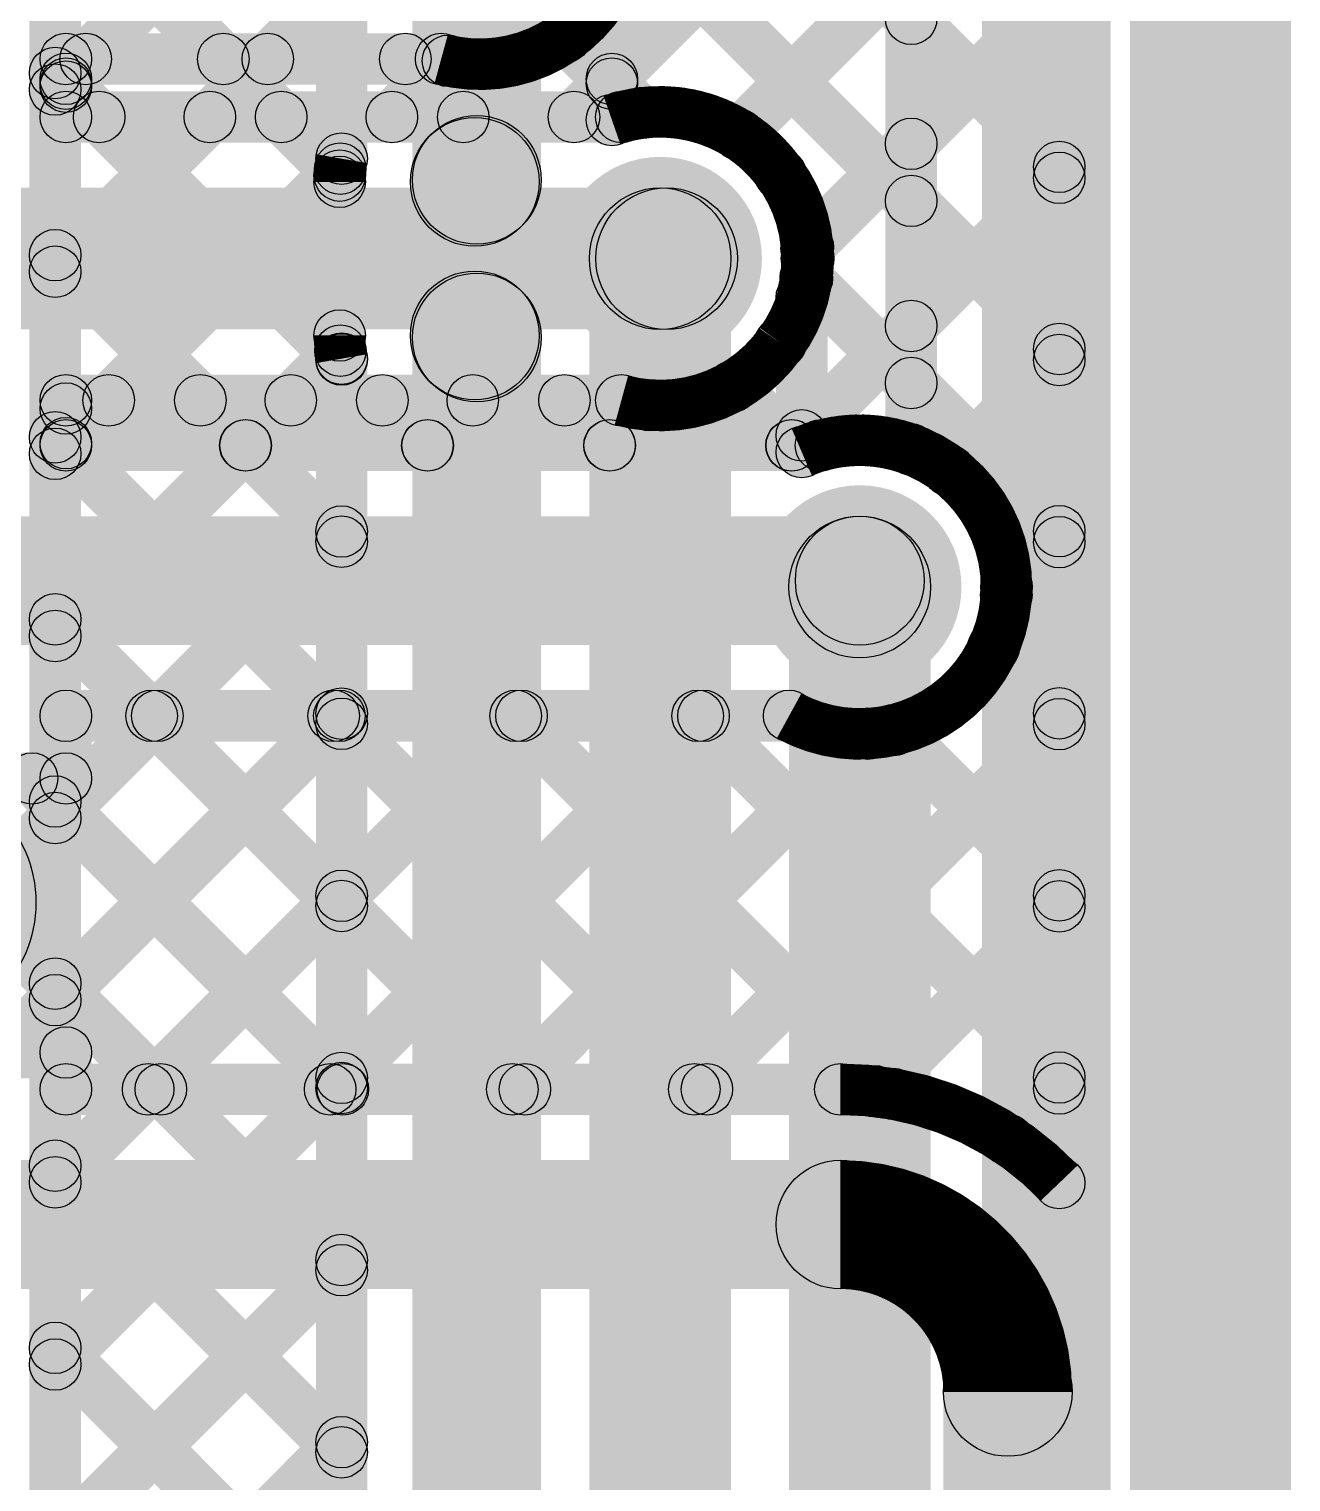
# Model space of a CAD drawing. Header units: millimetres. Extents: x -0.24 to 2.5, y 0 to 2.55.
# Drawn here: x 2.2919 to 2.488, y 1.828 to 2.0537 of the extents above; entities that cross this region are included whole.
import ezdxf

# ---------------------------------------------------------------- set-up
doc = ezdxf.new("R2010")
doc.units = ezdxf.units.MM
doc.header["$MEASUREMENT"] = 0
for name, color, linetype in [('BottomLayer', 5, 'Continuous'), ('BottomSolder', 6, 'Continuous'), ('TopLayer', 1, 'Continuous'), ('TopSolder', 216, 'Continuous'), ('ViaHoleLayer', 16, 'Continuous')]:
    doc.layers.add(name, color=color, linetype=linetype)

msp = doc.modelspace()

# ---------------------------------------------------------------- hatches: boundary and pattern name
at = {"layer": 'BottomLayer'}
for points in [[(2.22429, 2.14117), (2.22994, 2.14683), (2.34304, 2.03373), (2.33738, 2.02808)], [(2.488, 0.483), (2.468, 0.483), (2.468, 2.146), (2.488, 2.146)], [(2.29883, 2.04143), (2.29317, 2.04709), (2.34491, 2.09883), (2.35057, 2.09317)], [(2.38542, 2.09317), (2.39108, 2.09883), (2.43183, 2.05808), (2.42617, 2.05242)], [(2.38533, 2.04308), (2.37967, 2.04873), (2.424, 2.09306), (2.42965, 2.0874)], [(2.433, 1.98836), (2.425, 1.98836), (2.425, 2.08305), (2.433, 2.08305)], [(2.46, 0.572), (2.44, 0.572), (2.44, 2.08305), (2.46, 2.08305)], [(2.3, 1.7625), (2.292, 1.7625), (2.292, 2.074), (2.3, 2.074)], [(2.38198, 2.06833), (2.38764, 2.07399), (2.43183, 2.0298), (2.42617, 2.02414)], [(2.3715, 2.03024), (2.3515, 2.03024), (2.3515, 2.0705), (2.3715, 2.0705)], [(2.405, 2.03446), (2.39934, 2.04012), (2.42617, 2.06695), (2.43183, 2.06129)], [(2.29883, 2.01315), (2.29317, 2.0188), (2.33767, 2.0633), (2.34333, 2.05765)], [(2.3445, 2.03353), (2.3365, 2.03353), (2.3365, 2.06338), (2.3445, 2.06338)], [(2.3865, 2.03954), (2.3785, 2.03954), (2.3785, 2.061), (2.3865, 2.061)], [(2.29317, 2.044), (2.29883, 2.04966), (2.34333, 2.00516), (2.33767, 1.9995)], [(2.37967, 2.04236), (2.38533, 2.04801), (2.38989, 2.04345), (2.38423, 2.03779)], [(2.41558, 2.01676), (2.40993, 2.02242), (2.42617, 2.03866), (2.43183, 2.03301)], [(2.36826, 2.02286), (2.35412, 2.037), (2.35443, 2.03732), (2.36857, 2.02317)], [(2.29883, 1.98486), (2.29317, 1.99052), (2.33746, 2.03481), (2.34312, 2.02915)], [(2.34419, 2.00607), (2.33619, 2.00607), (2.33619, 2.02993), (2.34419, 2.02993)], [(2.37119, 2.00607), (2.35119, 2.00607), (2.35119, 2.02993), (2.37119, 2.02993)], [(2.29317, 2.01572), (2.29883, 2.02138), (2.34333, 1.97688), (2.33767, 1.97122)], [(2.401, 1.20542), (2.379, 1.20542), (2.379, 2.018), (2.401, 2.018)], [(2.40979, 2.01223), (2.41545, 2.01789), (2.43183, 2.00151), (2.42617, 1.99586)], [(2.35412, 1.999), (2.36826, 2.01314), (2.36857, 2.01283), (2.35443, 1.99868)], [(2.416, 1.98796), (2.408, 1.98796), (2.408, 2.01197), (2.416, 2.01197)], [(2.41483, 1.98772), (2.40917, 1.99338), (2.42617, 2.01038), (2.43183, 2.00472)], [(2.29883, 1.95658), (2.29317, 1.96223), (2.33749, 2.00655), (2.34315, 2.0009)], [(2.3715, 1.23222), (2.3515, 1.23222), (2.3515, 2.00576), (2.3715, 2.00576)], [(2.3445, 1.7504), (2.3365, 1.7504), (2.3365, 2.00247), (2.3445, 2.00247)], [(2.29317, 1.98743), (2.29883, 1.99309), (2.34333, 1.94859), (2.33767, 1.94293)], [(2.29883, 1.92829), (2.29317, 1.93395), (2.33767, 1.97845), (2.34333, 1.97279)], [(2.432, 0.5826), (2.41, 0.5826), (2.41, 1.967), (2.432, 1.967)], [(2.29317, 1.95915), (2.29883, 1.96481), (2.34333, 1.92031), (2.33767, 1.91465)], [(2.29883, 1.90001), (2.29317, 1.90566), (2.33767, 1.95016), (2.34333, 1.94451)], [(2.29317, 1.93087), (2.29883, 1.93652), (2.34333, 1.89202), (2.33767, 1.88637)], [(2.29883, 1.87172), (2.29317, 1.87738), (2.33767, 1.92188), (2.34333, 1.91622)], [(2.29317, 1.90258), (2.29883, 1.90824), (2.34333, 1.86374), (2.33767, 1.85808)], [(2.29883, 1.84344), (2.29317, 1.8491), (2.33767, 1.8936), (2.34333, 1.88794)], [(2.29317, 1.8743), (2.29883, 1.87995), (2.34333, 1.83545), (2.33767, 1.8298)], [(2.29883, 1.81515), (2.29317, 1.82081), (2.33767, 1.86531), (2.34333, 1.85965)], [(2.29317, 1.84601), (2.29883, 1.85167), (2.34333, 1.80717), (2.33767, 1.80151)], [(2.29883, 1.78687), (2.29317, 1.79253), (2.33767, 1.83703), (2.34333, 1.83137)]]:
    msp.add_hatch(color=5, dxfattribs=at).paths.add_polyline_path(points)
h = msp.add_hatch(color=5, dxfattribs=at)
edge = h.paths.add_edge_path()
edge.add_arc((2.429, 2.05525), 0.004, 0, 360)
h = msp.add_hatch(color=5, dxfattribs=at)
edge = h.paths.add_edge_path()
edge.add_arc((2.296, 2.04683), 0.004, 0, 360)
h = msp.add_hatch(color=5, dxfattribs=at)
edge = h.paths.add_edge_path()
edge.add_arc((2.3825, 2.0459), 0.004, 0, 360)
h = msp.add_hatch(color=5, dxfattribs=at)
edge = h.paths.add_edge_path()
edge.add_arc((2.3825, 2.04518), 0.004, 0, 360)
h = msp.add_hatch(color=5, dxfattribs=at)
edge = h.paths.add_edge_path()
edge.add_arc((2.296, 2.04426), 0.004, 0, 360)
h = msp.add_hatch(color=5, dxfattribs=at)
edge = h.paths.add_edge_path()
edge.add_arc((2.38706, 2.04062), 0.004, 0, 360)
h = msp.add_hatch(color=5, dxfattribs=at)
edge = h.paths.add_edge_path()
edge.add_arc((2.3825, 2.03954), 0.004, 0, 360)
h = msp.add_hatch(color=5, dxfattribs=at)
edge = h.paths.add_edge_path()
edge.add_arc((2.3825, 2.03954), 0.004, 0, 360)
h = msp.add_hatch(color=5, dxfattribs=at)
edge = h.paths.add_edge_path()
edge.add_arc((2.36119, 2.02993), 0.01, 0, 360)
h = msp.add_hatch(color=5, dxfattribs=at)
edge = h.paths.add_edge_path()
edge.add_arc((2.36119, 2.02993), 0.01, 0, 360)
h = msp.add_hatch(color=5, dxfattribs=at)
edge = h.paths.add_edge_path()
edge.add_arc((2.3615, 2.03024), 0.01, 0, 360)
h = msp.add_hatch(color=5, dxfattribs=at)
edge = h.paths.add_edge_path()
edge.add_arc((2.3615, 2.03024), 0.01, 0, 360)
h = msp.add_hatch(color=5, dxfattribs=at)
edge = h.paths.add_edge_path()
edge.add_arc((2.40217, 2.03729), 0.004, 0, 360)
h = msp.add_hatch(color=5, dxfattribs=at)
edge = h.paths.add_edge_path()
edge.add_arc((2.429, 2.03584), 0.004, 0, 360)
h = msp.add_hatch(color=5, dxfattribs=at)
edge = h.paths.add_edge_path()
edge.add_arc((2.3405, 2.03353), 0.004, 0, 360)
h = msp.add_hatch(color=5, dxfattribs=at)
edge = h.paths.add_edge_path()
edge.add_arc((2.3405, 2.03353), 0.004, 0, 360)
h = msp.add_hatch(color=5, dxfattribs=at)
edge = h.paths.add_edge_path()
edge.add_arc((2.3405, 2.03353), 0.004, 0, 360)
h = msp.add_hatch(color=5, dxfattribs=at)
edge = h.paths.add_edge_path()
edge.add_arc((2.34029, 2.03198), 0.004, 0, 360)
h = msp.add_hatch(color=5, dxfattribs=at)
edge = h.paths.add_edge_path()
edge.add_arc((2.34019, 2.02993), 0.004, 0, 360)
h = msp.add_hatch(color=5, dxfattribs=at)
edge = h.paths.add_edge_path()
edge.add_arc((2.34019, 2.02993), 0.004, 0, 360)
h = msp.add_hatch(color=5, dxfattribs=at)
edge = h.paths.add_edge_path()
edge.add_arc((2.34019, 2.02993), 0.004, 0, 360)
h = msp.add_hatch(color=5, dxfattribs=at)
edge = h.paths.add_edge_path()
edge.add_arc((2.34021, 2.0309), 0.004, 0, 360)
h = msp.add_hatch(color=5, dxfattribs=at)
edge = h.paths.add_edge_path()
edge.add_arc((2.429, 2.02697), 0.004, 0, 360)
h = msp.add_hatch(color=5, dxfattribs=at)
edge = h.paths.add_edge_path()
edge.add_arc((2.39, 2.018), 0.01181, 0, 360)
h = msp.add_hatch(color=5, dxfattribs=at)
edge = h.paths.add_edge_path()
edge.add_arc((2.39, 2.018), 0.011, 0, 360)
h = msp.add_hatch(color=5, dxfattribs=at)
edge = h.paths.add_edge_path()
edge.add_arc((2.296, 2.01855), 0.004, 0, 360)
h = msp.add_hatch(color=5, dxfattribs=at)
edge = h.paths.add_edge_path()
edge.add_arc((2.41276, 2.01959), 0.004, 0, 360)
h = msp.add_hatch(color=5, dxfattribs=at)
edge = h.paths.add_edge_path()
edge.add_arc((2.41281, 2.018), 0.004, 0, 360)
h = msp.add_hatch(color=5, dxfattribs=at)
edge = h.paths.add_edge_path()
edge.add_arc((2.41281, 2.018), 0.004, 0, 360)
h = msp.add_hatch(color=5, dxfattribs=at)
edge = h.paths.add_edge_path()
edge.add_arc((2.296, 2.01597), 0.004, 0, 360)
h = msp.add_hatch(color=5, dxfattribs=at)
edge = h.paths.add_edge_path()
edge.add_arc((2.41262, 2.01506), 0.004, 0, 360)
h = msp.add_hatch(color=5, dxfattribs=at)
edge = h.paths.add_edge_path()
edge.add_arc((2.36119, 2.00607), 0.01, 0, 360)
h = msp.add_hatch(color=5, dxfattribs=at)
edge = h.paths.add_edge_path()
edge.add_arc((2.36119, 2.00607), 0.01, 0, 360)
h = msp.add_hatch(color=5, dxfattribs=at)
edge = h.paths.add_edge_path()
edge.add_arc((2.3615, 2.00576), 0.01, 0, 360)
h = msp.add_hatch(color=5, dxfattribs=at)
edge = h.paths.add_edge_path()
edge.add_arc((2.3615, 2.00576), 0.01, 0, 360)
h = msp.add_hatch(color=5, dxfattribs=at)
edge = h.paths.add_edge_path()
edge.add_arc((2.412, 2.01197), 0.004, 0, 360)
h = msp.add_hatch(color=5, dxfattribs=at)
edge = h.paths.add_edge_path()
edge.add_arc((2.412, 2.01197), 0.004, 0, 360)
h = msp.add_hatch(color=5, dxfattribs=at)
edge = h.paths.add_edge_path()
edge.add_arc((2.429, 2.00755), 0.004, 0, 360)
h = msp.add_hatch(color=5, dxfattribs=at)
edge = h.paths.add_edge_path()
edge.add_arc((2.34019, 2.00607), 0.004, 0, 360)
h = msp.add_hatch(color=5, dxfattribs=at)
edge = h.paths.add_edge_path()
edge.add_arc((2.34019, 2.00607), 0.004, 0, 360)
h = msp.add_hatch(color=5, dxfattribs=at)
edge = h.paths.add_edge_path()
edge.add_arc((2.34019, 2.00607), 0.004, 0, 360)
h = msp.add_hatch(color=5, dxfattribs=at)
edge = h.paths.add_edge_path()
edge.add_arc((2.34032, 2.00372), 0.004, 0, 360)
h = msp.add_hatch(color=5, dxfattribs=at)
edge = h.paths.add_edge_path()
edge.add_arc((2.3405, 2.00247), 0.004, 0, 360)
h = msp.add_hatch(color=5, dxfattribs=at)
edge = h.paths.add_edge_path()
edge.add_arc((2.3405, 2.00247), 0.004, 0, 360)
h = msp.add_hatch(color=5, dxfattribs=at)
edge = h.paths.add_edge_path()
edge.add_arc((2.3405, 2.00247), 0.004, 0, 360)
h = msp.add_hatch(color=5, dxfattribs=at)
edge = h.paths.add_edge_path()
edge.add_arc((2.3405, 2.00233), 0.004, 0, 360)
h = msp.add_hatch(color=5, dxfattribs=at)
edge = h.paths.add_edge_path()
edge.add_arc((2.429, 1.99868), 0.004, 0, 360)
h = msp.add_hatch(color=5, dxfattribs=at)
edge = h.paths.add_edge_path()
edge.add_arc((2.296, 1.99026), 0.004, 0, 360)
h = msp.add_hatch(color=5, dxfattribs=at)
edge = h.paths.add_edge_path()
edge.add_arc((2.412, 1.99055), 0.004, 0, 360)
h = msp.add_hatch(color=5, dxfattribs=at)
edge = h.paths.add_edge_path()
edge.add_arc((2.296, 1.98769), 0.004, 0, 360)
h = msp.add_hatch(color=5, dxfattribs=at)
edge = h.paths.add_edge_path()
edge.add_arc((2.412, 1.98796), 0.004, 0, 360)
h = msp.add_hatch(color=5, dxfattribs=at)
edge = h.paths.add_edge_path()
edge.add_arc((2.412, 1.98796), 0.004, 0, 360)
h = msp.add_hatch(color=5, dxfattribs=at)
edge = h.paths.add_edge_path()
edge.add_arc((2.429, 1.98836), 0.004, 0, 360)
h = msp.add_hatch(color=5, dxfattribs=at)
edge = h.paths.add_edge_path()
edge.add_arc((2.429, 1.98836), 0.004, 0, 360)
h = msp.add_hatch(color=5, dxfattribs=at)
edge = h.paths.add_edge_path()
edge.add_arc((2.3405, 1.97562), 0.004, 0, 360)
h = msp.add_hatch(color=5, dxfattribs=at)
edge = h.paths.add_edge_path()
edge.add_arc((2.3405, 1.97405), 0.004, 0, 360)
h = msp.add_hatch(color=5, dxfattribs=at)
edge = h.paths.add_edge_path()
edge.add_arc((2.421, 1.967), 0.01181, 0, 360)
h = msp.add_hatch(color=5, dxfattribs=at)
edge = h.paths.add_edge_path()
edge.add_arc((2.421, 1.967), 0.011, 0, 360)
h = msp.add_hatch(color=5, dxfattribs=at)
edge = h.paths.add_edge_path()
edge.add_arc((2.296, 1.96198), 0.004, 0, 360)
h = msp.add_hatch(color=5, dxfattribs=at)
edge = h.paths.add_edge_path()
edge.add_arc((2.296, 1.9594), 0.004, 0, 360)
h = msp.add_hatch(color=5, dxfattribs=at)
edge = h.paths.add_edge_path()
edge.add_arc((2.3405, 1.94734), 0.004, 0, 360)
h = msp.add_hatch(color=5, dxfattribs=at)
edge = h.paths.add_edge_path()
edge.add_arc((2.3405, 1.94576), 0.004, 0, 360)
h = msp.add_hatch(color=5, dxfattribs=at)
edge = h.paths.add_edge_path()
edge.add_arc((2.296, 1.93369), 0.004, 0, 360)
h = msp.add_hatch(color=5, dxfattribs=at)
edge = h.paths.add_edge_path()
edge.add_arc((2.296, 1.93112), 0.004, 0, 360)
h = msp.add_hatch(color=5, dxfattribs=at)
edge = h.paths.add_edge_path()
edge.add_arc((2.3405, 1.91905), 0.004, 0, 360)
h = msp.add_hatch(color=5, dxfattribs=at)
edge = h.paths.add_edge_path()
edge.add_arc((2.3405, 1.91748), 0.004, 0, 360)
h = msp.add_hatch(color=5, dxfattribs=at)
edge = h.paths.add_edge_path()
edge.add_arc((2.296, 1.90541), 0.004, 0, 360)
h = msp.add_hatch(color=5, dxfattribs=at)
edge = h.paths.add_edge_path()
edge.add_arc((2.296, 1.90284), 0.004, 0, 360)
h = msp.add_hatch(color=5, dxfattribs=at)
edge = h.paths.add_edge_path()
edge.add_arc((2.3405, 1.89077), 0.004, 0, 360)
h = msp.add_hatch(color=5, dxfattribs=at)
edge = h.paths.add_edge_path()
edge.add_arc((2.3405, 1.88919), 0.004, 0, 360)
h = msp.add_hatch(color=5, dxfattribs=at)
edge = h.paths.add_edge_path()
edge.add_arc((2.296, 1.87713), 0.004, 0, 360)
h = msp.add_hatch(color=5, dxfattribs=at)
edge = h.paths.add_edge_path()
edge.add_arc((2.296, 1.87455), 0.004, 0, 360)
h = msp.add_hatch(color=5, dxfattribs=at)
edge = h.paths.add_edge_path()
edge.add_arc((2.3405, 1.86248), 0.004, 0, 360)
h = msp.add_hatch(color=5, dxfattribs=at)
edge = h.paths.add_edge_path()
edge.add_arc((2.3405, 1.86091), 0.004, 0, 360)
h = msp.add_hatch(color=5, dxfattribs=at)
edge = h.paths.add_edge_path()
edge.add_arc((2.296, 1.84884), 0.004, 0, 360)
h = msp.add_hatch(color=5, dxfattribs=at)
edge = h.paths.add_edge_path()
edge.add_arc((2.296, 1.84627), 0.004, 0, 360)
h = msp.add_hatch(color=5, dxfattribs=at)
edge = h.paths.add_edge_path()
edge.add_arc((2.3405, 1.8342), 0.004, 0, 360)
h = msp.add_hatch(color=5, dxfattribs=at)
edge = h.paths.add_edge_path()
edge.add_arc((2.3405, 1.83263), 0.004, 0, 360)
at = {"layer": 'BottomSolder'}
h = msp.add_hatch(color=6, dxfattribs=at)
edge = h.paths.add_edge_path()
edge.add_arc((2.39, 2.018), 0.01581, 0, 360)
h = msp.add_hatch(color=6, dxfattribs=at)
edge = h.paths.add_edge_path()
edge.add_arc((2.421, 1.967), 0.01581, 0, 360)
at = {"layer": 'TopLayer'}
for points in [[(2.33442, 2.14417), (2.34008, 2.14983), (2.45483, 2.03508), (2.44917, 2.02942)], [(2.456, 1.87445), (2.448, 1.87445), (2.448, 2.14068), (2.456, 2.14068)], [(2.483, 0.52527), (2.463, 0.52527), (2.463, 2.14068), (2.483, 2.14068)], [(2.37942, 2.03717), (2.37377, 2.04283), (2.44917, 2.11823), (2.45483, 2.11258)], [(2.405, 2.03446), (2.39934, 2.04012), (2.44917, 2.08995), (2.45483, 2.08429)], [(2.38198, 2.06833), (2.38764, 2.07399), (2.45483, 2.0068), (2.44917, 2.00114)], [(2.41576, 2.01694), (2.4101, 2.02259), (2.44917, 2.06166), (2.45483, 2.05601)], [(2.37242, 2.0496), (2.37808, 2.05526), (2.38989, 2.04345), (2.38423, 2.03779)], [(2.30049, 2.04309), (2.29483, 2.04875), (2.29791, 2.05183), (2.30357, 2.04617)], [(2.29766, 2.045), (2.29766, 2.053), (2.35597, 2.053), (2.35597, 2.045)], [(2.32285, 2.03717), (2.3172, 2.04283), (2.3262, 2.05183), (2.33185, 2.04617)], [(2.31929, 2.04617), (2.32494, 2.05183), (2.33394, 2.04283), (2.32829, 2.03717)], [(2.35114, 2.03717), (2.34548, 2.04283), (2.35422, 2.05156), (2.35987, 2.04591)], [(2.34757, 2.04617), (2.35323, 2.05183), (2.36223, 2.04283), (2.35657, 2.03717)], [(2.30166, 2.04472), (2.29366, 2.04472), (2.29366, 2.049), (2.30166, 2.049)], [(2.29483, 2.04234), (2.30049, 2.048), (2.30566, 2.04283), (2.3, 2.03717)], [(2.30166, 2.04), (2.29366, 2.04), (2.29366, 2.04472), (2.30166, 2.04472)], [(2.30166, 2.04), (2.29366, 2.04), (2.29366, 2.04472), (2.30166, 2.04472)], [(2.29766, 2.036), (2.29766, 2.044), (2.38397, 2.044), (2.38397, 2.036)], [(2.41328, 1.98617), (2.40762, 1.99183), (2.44917, 2.03338), (2.45483, 2.02772)], [(2.242, 2.007), (2.242, 2.029), (2.39, 2.029), (2.39, 2.007)], [(2.39, 2.007), (2.39, 2.029), (2.391, 2.029), (2.391, 2.007)], [(2.40995, 2.01207), (2.41561, 2.01773), (2.45483, 1.97851), (2.44917, 1.97286)], [(2.43768, 1.98229), (2.43203, 1.98795), (2.44917, 2.0051), (2.45483, 1.99944)], [(2.29766, 1.992), (2.29766, 2), (2.38397, 2), (2.38397, 1.992)], [(2.39842, 1.99533), (2.40407, 2.00098), (2.41323, 1.99183), (2.40757, 1.98617)], [(2.30049, 1.98652), (2.29483, 1.99218), (2.30148, 1.99883), (2.30714, 1.99317)], [(2.31572, 1.99317), (2.32138, 1.99883), (2.32838, 1.99183), (2.32272, 1.98617)], [(2.32842, 1.98617), (2.32277, 1.99183), (2.32977, 1.99883), (2.33542, 1.99317)], [(2.344, 1.99317), (2.34966, 1.99883), (2.35666, 1.99183), (2.351, 1.98617)], [(2.35671, 1.98617), (2.35105, 1.99183), (2.35805, 1.99883), (2.36371, 1.99317)], [(2.37229, 1.99317), (2.37794, 1.99883), (2.38494, 1.99183), (2.37929, 1.98617)], [(2.38499, 1.98617), (2.37934, 1.99183), (2.38558, 1.99807), (2.39124, 1.99242)], [(2.30166, 1.989), (2.29366, 1.989), (2.29366, 1.99472), (2.30166, 1.99472)], [(2.30166, 1.989), (2.29366, 1.989), (2.29366, 1.99472), (2.30166, 1.99472)], [(2.29766, 1.985), (2.29766, 1.993), (2.41497, 1.993), (2.41497, 1.985)], [(2.242, 1.958), (2.242, 1.978), (2.421, 1.978), (2.421, 1.958)], [(2.44661, 1.96293), (2.44095, 1.96859), (2.44917, 1.97681), (2.45483, 1.97115)], [(2.43896, 1.95478), (2.44462, 1.96044), (2.45483, 1.95023), (2.44917, 1.94457)], [(2.26242, 1.89189), (2.25677, 1.89755), (2.30905, 1.94983), (2.31471, 1.94417)], [(2.29071, 1.89189), (2.28505, 1.89755), (2.33734, 1.94983), (2.34299, 1.94417)], [(2.29766, 1.943), (2.29766, 1.951), (2.41003, 1.951), (2.41003, 1.943)], [(2.31328, 1.88617), (2.30762, 1.89183), (2.36562, 1.94983), (2.37128, 1.94417)], [(2.30815, 1.94417), (2.31381, 1.94983), (2.37181, 1.89183), (2.36615, 1.88617)], [(2.34156, 1.88617), (2.3359, 1.89183), (2.3939, 1.94983), (2.39956, 1.94417)], [(2.33643, 1.94417), (2.34209, 1.94983), (2.40009, 1.89183), (2.39443, 1.88617)], [(2.36472, 1.94417), (2.37038, 1.94983), (2.42911, 1.89109), (2.42345, 1.88544)], [(2.393, 1.94417), (2.39866, 1.94983), (2.45483, 1.89366), (2.44917, 1.888)], [(2.39813, 1.88617), (2.39247, 1.89183), (2.44917, 1.94853), (2.45483, 1.94287)], [(2.42347, 1.94199), (2.42913, 1.94764), (2.45483, 1.92194), (2.44917, 1.91629)], [(2.30166, 1.93728), (2.29366, 1.93728), (2.29366, 1.947), (2.30166, 1.947)], [(2.36985, 1.88617), (2.36419, 1.89183), (2.41941, 1.94705), (2.42507, 1.94139)], [(2.19692, 1.93328), (2.19692, 1.94128), (2.29766, 1.94128), (2.29766, 1.93328)], [(2.2613, 1.93445), (2.26696, 1.94011), (2.31524, 1.89183), (2.30958, 1.88617)], [(2.28958, 1.93445), (2.29524, 1.94011), (2.34352, 1.89183), (2.33787, 1.88617)], [(2.42612, 1.88587), (2.42046, 1.89153), (2.44917, 1.92024), (2.45483, 1.91459)], [(2.19692, 1.89072), (2.19692, 1.89872), (2.29766, 1.89872), (2.29766, 1.89072)], [(2.30166, 1.889), (2.29366, 1.889), (2.29366, 1.89472), (2.30166, 1.89472)], [(2.29766, 1.885), (2.29766, 1.893), (2.418, 1.893), (2.418, 1.885)], [(2.44684, 1.87832), (2.44119, 1.88397), (2.44917, 1.89196), (2.45483, 1.8863)], [(2.242, 1.858), (2.242, 1.878), (2.418, 1.878), (2.418, 1.858)], [(2.454, 0.556), (2.434, 0.556), (2.434, 1.842), (2.454, 1.842)]]:
    msp.add_hatch(color=1, dxfattribs=at).paths.add_polyline_path(points)
h = msp.add_hatch(color=1, dxfattribs=at)
edge = h.paths.add_edge_path()
edge.add_arc((2.37525, 2.05243), 0.004, 0, 360)
h = msp.add_hatch(color=1, dxfattribs=at)
edge = h.paths.add_edge_path()
edge.add_arc((2.29766, 2.049), 0.004, 0, 360)
h = msp.add_hatch(color=1, dxfattribs=at)
edge = h.paths.add_edge_path()
edge.add_arc((2.29766, 2.049), 0.004, 0, 360)
h = msp.add_hatch(color=1, dxfattribs=at)
edge = h.paths.add_edge_path()
edge.add_arc((2.30074, 2.049), 0.004, 0, 360)
h = msp.add_hatch(color=1, dxfattribs=at)
edge = h.paths.add_edge_path()
edge.add_arc((2.32212, 2.049), 0.004, 0, 360)
h = msp.add_hatch(color=1, dxfattribs=at)
edge = h.paths.add_edge_path()
edge.add_arc((2.32903, 2.049), 0.004, 0, 360)
h = msp.add_hatch(color=1, dxfattribs=at)
edge = h.paths.add_edge_path()
edge.add_arc((2.3504, 2.049), 0.004, 0, 360)
h = msp.add_hatch(color=1, dxfattribs=at)
edge = h.paths.add_edge_path()
edge.add_arc((2.35597, 2.049), 0.004, 0, 360)
h = msp.add_hatch(color=1, dxfattribs=at)
edge = h.paths.add_edge_path()
edge.add_arc((2.35597, 2.049), 0.004, 0, 360)
h = msp.add_hatch(color=1, dxfattribs=at)
edge = h.paths.add_edge_path()
edge.add_arc((2.35704, 2.04873), 0.004, 0, 360)
h = msp.add_hatch(color=1, dxfattribs=at)
edge = h.paths.add_edge_path()
edge.add_arc((2.29766, 2.04592), 0.004, 0, 360)
h = msp.add_hatch(color=1, dxfattribs=at)
edge = h.paths.add_edge_path()
edge.add_arc((2.29766, 2.04517), 0.004, 0, 360)
h = msp.add_hatch(color=1, dxfattribs=at)
edge = h.paths.add_edge_path()
edge.add_arc((2.29766, 2.04472), 0.004, 0, 360)
h = msp.add_hatch(color=1, dxfattribs=at)
edge = h.paths.add_edge_path()
edge.add_arc((2.29766, 2.04472), 0.004, 0, 360)
h = msp.add_hatch(color=1, dxfattribs=at)
edge = h.paths.add_edge_path()
edge.add_arc((2.29766, 2.04472), 0.004, 0, 360)
h = msp.add_hatch(color=1, dxfattribs=at)
edge = h.paths.add_edge_path()
edge.add_arc((2.38706, 2.04062), 0.004, 0, 360)
h = msp.add_hatch(color=1, dxfattribs=at)
edge = h.paths.add_edge_path()
edge.add_arc((2.29766, 2.04), 0.004, 0, 360)
h = msp.add_hatch(color=1, dxfattribs=at)
edge = h.paths.add_edge_path()
edge.add_arc((2.29766, 2.04), 0.004, 0, 360)
h = msp.add_hatch(color=1, dxfattribs=at)
edge = h.paths.add_edge_path()
edge.add_arc((2.29766, 2.04), 0.004, 0, 360)
h = msp.add_hatch(color=1, dxfattribs=at)
edge = h.paths.add_edge_path()
edge.add_arc((2.30283, 2.04), 0.004, 0, 360)
h = msp.add_hatch(color=1, dxfattribs=at)
edge = h.paths.add_edge_path()
edge.add_arc((2.32003, 2.04), 0.004, 0, 360)
h = msp.add_hatch(color=1, dxfattribs=at)
edge = h.paths.add_edge_path()
edge.add_arc((2.33112, 2.04), 0.004, 0, 360)
h = msp.add_hatch(color=1, dxfattribs=at)
edge = h.paths.add_edge_path()
edge.add_arc((2.34831, 2.04), 0.004, 0, 360)
h = msp.add_hatch(color=1, dxfattribs=at)
edge = h.paths.add_edge_path()
edge.add_arc((2.3594, 2.04), 0.004, 0, 360)
h = msp.add_hatch(color=1, dxfattribs=at)
edge = h.paths.add_edge_path()
edge.add_arc((2.3766, 2.04), 0.004, 0, 360)
h = msp.add_hatch(color=1, dxfattribs=at)
edge = h.paths.add_edge_path()
edge.add_arc((2.38397, 2.04), 0.004, 0, 360)
h = msp.add_hatch(color=1, dxfattribs=at)
edge = h.paths.add_edge_path()
edge.add_arc((2.38397, 2.04), 0.004, 0, 360)
h = msp.add_hatch(color=1, dxfattribs=at)
edge = h.paths.add_edge_path()
edge.add_arc((2.40217, 2.03729), 0.004, 0, 360)
h = msp.add_hatch(color=1, dxfattribs=at)
edge = h.paths.add_edge_path()
edge.add_arc((2.452, 2.03225), 0.004, 0, 360)
h = msp.add_hatch(color=1, dxfattribs=at)
edge = h.paths.add_edge_path()
edge.add_arc((2.40867, 2.03111), 0.004, 0, 360)
h = msp.add_hatch(color=1, dxfattribs=at)
edge = h.paths.add_edge_path()
edge.add_arc((2.40867, 2.03111), 0.004, 0, 360)
h = msp.add_hatch(color=1, dxfattribs=at)
edge = h.paths.add_edge_path()
edge.add_arc((2.452, 2.03055), 0.004, 0, 360)
h = msp.add_hatch(color=1, dxfattribs=at)
edge = h.paths.add_edge_path()
edge.add_arc((2.39, 2.018), 0.01181, 0, 360)
h = msp.add_hatch(color=1, dxfattribs=at)
edge = h.paths.add_edge_path()
edge.add_arc((2.39, 2.018), 0.011, 0, 360)
h = msp.add_hatch(color=1, dxfattribs=at)
edge = h.paths.add_edge_path()
edge.add_arc((2.39, 2.018), 0.011, 0, 360)
h = msp.add_hatch(color=1, dxfattribs=at)
edge = h.paths.add_edge_path()
edge.add_arc((2.391, 2.018), 0.011, 0, 360)
h = msp.add_hatch(color=1, dxfattribs=at)
edge = h.paths.add_edge_path()
edge.add_arc((2.41293, 2.01977), 0.004, 0, 360)
h = msp.add_hatch(color=1, dxfattribs=at)
edge = h.paths.add_edge_path()
edge.add_arc((2.413, 2.018), 0.004, 0, 360)
h = msp.add_hatch(color=1, dxfattribs=at)
edge = h.paths.add_edge_path()
edge.add_arc((2.413, 2.018), 0.004, 0, 360)
h = msp.add_hatch(color=1, dxfattribs=at)
edge = h.paths.add_edge_path()
edge.add_arc((2.41278, 2.0149), 0.004, 0, 360)
h = msp.add_hatch(color=1, dxfattribs=at)
edge = h.paths.add_edge_path()
edge.add_arc((2.40867, 2.00489), 0.004, 0, 360)
h = msp.add_hatch(color=1, dxfattribs=at)
edge = h.paths.add_edge_path()
edge.add_arc((2.40867, 2.00489), 0.004, 0, 360)
h = msp.add_hatch(color=1, dxfattribs=at)
edge = h.paths.add_edge_path()
edge.add_arc((2.452, 2.00397), 0.004, 0, 360)
h = msp.add_hatch(color=1, dxfattribs=at)
edge = h.paths.add_edge_path()
edge.add_arc((2.452, 2.00227), 0.004, 0, 360)
h = msp.add_hatch(color=1, dxfattribs=at)
edge = h.paths.add_edge_path()
edge.add_arc((2.40125, 1.99815), 0.004, 0, 360)
h = msp.add_hatch(color=1, dxfattribs=at)
edge = h.paths.add_edge_path()
edge.add_arc((2.29766, 1.996), 0.004, 0, 360)
h = msp.add_hatch(color=1, dxfattribs=at)
edge = h.paths.add_edge_path()
edge.add_arc((2.30431, 1.996), 0.004, 0, 360)
h = msp.add_hatch(color=1, dxfattribs=at)
edge = h.paths.add_edge_path()
edge.add_arc((2.31855, 1.996), 0.004, 0, 360)
h = msp.add_hatch(color=1, dxfattribs=at)
edge = h.paths.add_edge_path()
edge.add_arc((2.3326, 1.996), 0.004, 0, 360)
h = msp.add_hatch(color=1, dxfattribs=at)
edge = h.paths.add_edge_path()
edge.add_arc((2.34683, 1.996), 0.004, 0, 360)
h = msp.add_hatch(color=1, dxfattribs=at)
edge = h.paths.add_edge_path()
edge.add_arc((2.36088, 1.996), 0.004, 0, 360)
h = msp.add_hatch(color=1, dxfattribs=at)
edge = h.paths.add_edge_path()
edge.add_arc((2.37512, 1.996), 0.004, 0, 360)
h = msp.add_hatch(color=1, dxfattribs=at)
edge = h.paths.add_edge_path()
edge.add_arc((2.38397, 1.996), 0.004, 0, 360)
h = msp.add_hatch(color=1, dxfattribs=at)
edge = h.paths.add_edge_path()
edge.add_arc((2.38397, 1.996), 0.004, 0, 360)
h = msp.add_hatch(color=1, dxfattribs=at)
edge = h.paths.add_edge_path()
edge.add_arc((2.38841, 1.99524), 0.004, 0, 360)
h = msp.add_hatch(color=1, dxfattribs=at)
edge = h.paths.add_edge_path()
edge.add_arc((2.29766, 1.99472), 0.004, 0, 360)
h = msp.add_hatch(color=1, dxfattribs=at)
edge = h.paths.add_edge_path()
edge.add_arc((2.29766, 1.99472), 0.004, 0, 360)
h = msp.add_hatch(color=1, dxfattribs=at)
edge = h.paths.add_edge_path()
edge.add_arc((2.29766, 1.98935), 0.004, 0, 360)
h = msp.add_hatch(color=1, dxfattribs=at)
edge = h.paths.add_edge_path()
edge.add_arc((2.29766, 1.989), 0.004, 0, 360)
h = msp.add_hatch(color=1, dxfattribs=at)
edge = h.paths.add_edge_path()
edge.add_arc((2.29766, 1.989), 0.004, 0, 360)
h = msp.add_hatch(color=1, dxfattribs=at)
edge = h.paths.add_edge_path()
edge.add_arc((2.29766, 1.989), 0.004, 0, 360)
h = msp.add_hatch(color=1, dxfattribs=at)
edge = h.paths.add_edge_path()
edge.add_arc((2.32555, 1.989), 0.004, 0, 360)
h = msp.add_hatch(color=1, dxfattribs=at)
edge = h.paths.add_edge_path()
edge.add_arc((2.3256, 1.989), 0.004, 0, 360)
h = msp.add_hatch(color=1, dxfattribs=at)
edge = h.paths.add_edge_path()
edge.add_arc((2.35383, 1.989), 0.004, 0, 360)
h = msp.add_hatch(color=1, dxfattribs=at)
edge = h.paths.add_edge_path()
edge.add_arc((2.35388, 1.989), 0.004, 0, 360)
h = msp.add_hatch(color=1, dxfattribs=at)
edge = h.paths.add_edge_path()
edge.add_arc((2.38212, 1.989), 0.004, 0, 360)
h = msp.add_hatch(color=1, dxfattribs=at)
edge = h.paths.add_edge_path()
edge.add_arc((2.38216, 1.989), 0.004, 0, 360)
h = msp.add_hatch(color=1, dxfattribs=at)
edge = h.paths.add_edge_path()
edge.add_arc((2.4104, 1.989), 0.004, 0, 360)
h = msp.add_hatch(color=1, dxfattribs=at)
edge = h.paths.add_edge_path()
edge.add_arc((2.41045, 1.989), 0.004, 0, 360)
h = msp.add_hatch(color=1, dxfattribs=at)
edge = h.paths.add_edge_path()
edge.add_arc((2.41497, 1.989), 0.004, 0, 360)
h = msp.add_hatch(color=1, dxfattribs=at)
edge = h.paths.add_edge_path()
edge.add_arc((2.41497, 1.989), 0.004, 0, 360)
h = msp.add_hatch(color=1, dxfattribs=at)
edge = h.paths.add_edge_path()
edge.add_arc((2.43485, 1.98512), 0.004, 0, 360)
h = msp.add_hatch(color=1, dxfattribs=at)
edge = h.paths.add_edge_path()
edge.add_arc((2.452, 1.97568), 0.004, 0, 360)
h = msp.add_hatch(color=1, dxfattribs=at)
edge = h.paths.add_edge_path()
edge.add_arc((2.421, 1.967), 0.01181, 0, 360)
h = msp.add_hatch(color=1, dxfattribs=at)
edge = h.paths.add_edge_path()
edge.add_arc((2.421, 1.968), 0.01, 0, 360)
h = msp.add_hatch(color=1, dxfattribs=at)
edge = h.paths.add_edge_path()
edge.add_arc((2.452, 1.97398), 0.004, 0, 360)
h = msp.add_hatch(color=1, dxfattribs=at)
edge = h.paths.add_edge_path()
edge.add_arc((2.44381, 1.967), 0.004, 0, 360)
h = msp.add_hatch(color=1, dxfattribs=at)
edge = h.paths.add_edge_path()
edge.add_arc((2.44381, 1.967), 0.004, 0, 360)
h = msp.add_hatch(color=1, dxfattribs=at)
edge = h.paths.add_edge_path()
edge.add_arc((2.44378, 1.96576), 0.004, 0, 360)
h = msp.add_hatch(color=1, dxfattribs=at)
edge = h.paths.add_edge_path()
edge.add_arc((2.44179, 1.95761), 0.004, 0, 360)
h = msp.add_hatch(color=1, dxfattribs=at)
edge = h.paths.add_edge_path()
edge.add_arc((2.29766, 1.947), 0.004, 0, 360)
h = msp.add_hatch(color=1, dxfattribs=at)
edge = h.paths.add_edge_path()
edge.add_arc((2.29766, 1.947), 0.004, 0, 360)
h = msp.add_hatch(color=1, dxfattribs=at)
edge = h.paths.add_edge_path()
edge.add_arc((2.31098, 1.947), 0.004, 0, 360)
h = msp.add_hatch(color=1, dxfattribs=at)
edge = h.paths.add_edge_path()
edge.add_arc((2.31188, 1.947), 0.004, 0, 360)
h = msp.add_hatch(color=1, dxfattribs=at)
edge = h.paths.add_edge_path()
edge.add_arc((2.33926, 1.947), 0.004, 0, 360)
h = msp.add_hatch(color=1, dxfattribs=at)
edge = h.paths.add_edge_path()
edge.add_arc((2.34016, 1.947), 0.004, 0, 360)
h = msp.add_hatch(color=1, dxfattribs=at)
edge = h.paths.add_edge_path()
edge.add_arc((2.36755, 1.947), 0.004, 0, 360)
h = msp.add_hatch(color=1, dxfattribs=at)
edge = h.paths.add_edge_path()
edge.add_arc((2.36845, 1.947), 0.004, 0, 360)
h = msp.add_hatch(color=1, dxfattribs=at)
edge = h.paths.add_edge_path()
edge.add_arc((2.39583, 1.947), 0.004, 0, 360)
h = msp.add_hatch(color=1, dxfattribs=at)
edge = h.paths.add_edge_path()
edge.add_arc((2.39673, 1.947), 0.004, 0, 360)
h = msp.add_hatch(color=1, dxfattribs=at)
edge = h.paths.add_edge_path()
edge.add_arc((2.41003, 1.947), 0.004, 0, 360)
h = msp.add_hatch(color=1, dxfattribs=at)
edge = h.paths.add_edge_path()
edge.add_arc((2.41003, 1.947), 0.004, 0, 360)
h = msp.add_hatch(color=1, dxfattribs=at)
edge = h.paths.add_edge_path()
edge.add_arc((2.452, 1.9474), 0.004, 0, 360)
h = msp.add_hatch(color=1, dxfattribs=at)
edge = h.paths.add_edge_path()
edge.add_arc((2.452, 1.9457), 0.004, 0, 360)
h = msp.add_hatch(color=1, dxfattribs=at)
edge = h.paths.add_edge_path()
edge.add_arc((2.42224, 1.94422), 0.004, 0, 360)
h = msp.add_hatch(color=1, dxfattribs=at)
edge = h.paths.add_edge_path()
edge.add_arc((2.4263, 1.94481), 0.004, 0, 360)
h = msp.add_hatch(color=1, dxfattribs=at)
edge = h.paths.add_edge_path()
edge.add_arc((2.29241, 1.93728), 0.004, 0, 360)
h = msp.add_hatch(color=1, dxfattribs=at)
edge = h.paths.add_edge_path()
edge.add_arc((2.29766, 1.93728), 0.004, 0, 360)
h = msp.add_hatch(color=1, dxfattribs=at)
edge = h.paths.add_edge_path()
edge.add_arc((2.29766, 1.93728), 0.004, 0, 360)
h = msp.add_hatch(color=1, dxfattribs=at)
edge = h.paths.add_edge_path()
edge.add_arc((2.273, 1.918), 0.02, 0, 360)
h = msp.add_hatch(color=1, dxfattribs=at)
edge = h.paths.add_edge_path()
edge.add_arc((2.452, 1.91912), 0.004, 0, 360)
h = msp.add_hatch(color=1, dxfattribs=at)
edge = h.paths.add_edge_path()
edge.add_arc((2.452, 1.91741), 0.004, 0, 360)
h = msp.add_hatch(color=1, dxfattribs=at)
edge = h.paths.add_edge_path()
edge.add_arc((2.29766, 1.89472), 0.004, 0, 360)
h = msp.add_hatch(color=1, dxfattribs=at)
edge = h.paths.add_edge_path()
edge.add_arc((2.29766, 1.89472), 0.004, 0, 360)
h = msp.add_hatch(color=1, dxfattribs=at)
edge = h.paths.add_edge_path()
edge.add_arc((2.452, 1.89083), 0.004, 0, 360)
h = msp.add_hatch(color=1, dxfattribs=at)
edge = h.paths.add_edge_path()
edge.add_arc((2.452, 1.88913), 0.004, 0, 360)
h = msp.add_hatch(color=1, dxfattribs=at)
edge = h.paths.add_edge_path()
edge.add_arc((2.29766, 1.889), 0.004, 0, 360)
h = msp.add_hatch(color=1, dxfattribs=at)
edge = h.paths.add_edge_path()
edge.add_arc((2.29766, 1.889), 0.004, 0, 360)
h = msp.add_hatch(color=1, dxfattribs=at)
edge = h.paths.add_edge_path()
edge.add_arc((2.31045, 1.889), 0.004, 0, 360)
h = msp.add_hatch(color=1, dxfattribs=at)
edge = h.paths.add_edge_path()
edge.add_arc((2.31241, 1.889), 0.004, 0, 360)
h = msp.add_hatch(color=1, dxfattribs=at)
edge = h.paths.add_edge_path()
edge.add_arc((2.33873, 1.889), 0.004, 0, 360)
h = msp.add_hatch(color=1, dxfattribs=at)
edge = h.paths.add_edge_path()
edge.add_arc((2.34069, 1.889), 0.004, 0, 360)
h = msp.add_hatch(color=1, dxfattribs=at)
edge = h.paths.add_edge_path()
edge.add_arc((2.36702, 1.889), 0.004, 0, 360)
h = msp.add_hatch(color=1, dxfattribs=at)
edge = h.paths.add_edge_path()
edge.add_arc((2.36898, 1.889), 0.004, 0, 360)
h = msp.add_hatch(color=1, dxfattribs=at)
edge = h.paths.add_edge_path()
edge.add_arc((2.3953, 1.889), 0.004, 0, 360)
h = msp.add_hatch(color=1, dxfattribs=at)
edge = h.paths.add_edge_path()
edge.add_arc((2.39726, 1.889), 0.004, 0, 360)
h = msp.add_hatch(color=1, dxfattribs=at)
edge = h.paths.add_edge_path()
edge.add_arc((2.418, 1.889), 0.004, 0, 360)
h = msp.add_hatch(color=1, dxfattribs=at)
edge = h.paths.add_edge_path()
edge.add_arc((2.418, 1.889), 0.004, 0, 360)
h = msp.add_hatch(color=1, dxfattribs=at)
edge = h.paths.add_edge_path()
edge.add_arc((2.42329, 1.8887), 0.004, 0, 360)
h = msp.add_hatch(color=1, dxfattribs=at)
edge = h.paths.add_edge_path()
edge.add_arc((2.42628, 1.88826), 0.004, 0, 360)
h = msp.add_hatch(color=1, dxfattribs=at)
edge = h.paths.add_edge_path()
edge.add_arc((2.44401, 1.88114), 0.004, 0, 360)
h = msp.add_hatch(color=1, dxfattribs=at)
edge = h.paths.add_edge_path()
edge.add_arc((2.418, 1.868), 0.01, 0, 360)
h = msp.add_hatch(color=1, dxfattribs=at)
edge = h.paths.add_edge_path()
edge.add_arc((2.418, 1.868), 0.01, 0, 360)
h = msp.add_hatch(color=1, dxfattribs=at)
edge = h.paths.add_edge_path()
edge.add_arc((2.452, 1.87445), 0.004, 0, 360)
h = msp.add_hatch(color=1, dxfattribs=at)
edge = h.paths.add_edge_path()
edge.add_arc((2.452, 1.87445), 0.004, 0, 360)
h = msp.add_hatch(color=1, dxfattribs=at)
edge = h.paths.add_edge_path()
edge.add_arc((2.444, 1.842), 0.01, 0, 360)
h = msp.add_hatch(color=1, dxfattribs=at)
edge = h.paths.add_edge_path()
edge.add_arc((2.444, 1.842), 0.01, 0, 360)
at = {"layer": 'TopSolder'}
h = msp.add_hatch(color=216, dxfattribs=at)
edge = h.paths.add_edge_path()
edge.add_arc((2.39, 2.018), 0.01581, 0, 360)
h = msp.add_hatch(color=216, dxfattribs=at)
edge = h.paths.add_edge_path()
edge.add_arc((2.421, 1.967), 0.01581, 0, 360)
at = {"layer": 'ViaHoleLayer'}
h = msp.add_hatch(color=16, dxfattribs=at)
edge = h.paths.add_edge_path()
edge.add_arc((2.39, 2.018), 0.00787, 0, 360)
h = msp.add_hatch(color=16, dxfattribs=at)
edge = h.paths.add_edge_path()
edge.add_arc((2.421, 1.967), 0.00787, 0, 360)

# ---------------------------------------------------------------- linework, layer by layer
at = {"layer": 'BottomLayer', "const_width": 0.008}
for points in [[(2.3825, 2.03954, -0.516112), (2.41281, 2.018)], [(2.34019, 2.02993, -0.043105), (2.3405, 2.03353)], [(2.34019, 2.02993, -0.043105), (2.3405, 2.03353)], [(2.41281, 2.018, -0.066963), (2.412, 2.01197)], [(2.3405, 2.00247, -0.043105), (2.34019, 2.00607)], [(2.3405, 2.00247, -0.043105), (2.34019, 2.00607)], [(2.412, 1.98796, -0.193331), (2.429, 1.98836)]]:
    msp.add_lwpolyline(points, format="xyb", dxfattribs=at)
at = {"layer": 'BottomLayer'}
for centre, radius in [((2.429, 2.05525), 0.004), ((2.296, 2.04683), 0.004), ((2.3825, 2.0459), 0.004), ((2.3825, 2.04518), 0.004), ((2.296, 2.04426), 0.004), ((2.38706, 2.04062), 0.004), ((2.3825, 2.03954), 0.004), ((2.3825, 2.03954), 0.004), ((2.36119, 2.02993), 0.01), ((2.36119, 2.02993), 0.01), ((2.3615, 2.03024), 0.01), ((2.3615, 2.03024), 0.01), ((2.40217, 2.03729), 0.004), ((2.429, 2.03584), 0.004), ((2.3405, 2.03353), 0.004), ((2.3405, 2.03353), 0.004), ((2.3405, 2.03353), 0.004), ((2.34029, 2.03198), 0.004), ((2.34019, 2.02993), 0.004), ((2.34019, 2.02993), 0.004), ((2.34019, 2.02993), 0.004), ((2.34021, 2.0309), 0.004), ((2.429, 2.02697), 0.004), ((2.39, 2.018), 0.011), ((2.296, 2.01855), 0.004), ((2.41276, 2.01959), 0.004), ((2.41281, 2.018), 0.004), ((2.41281, 2.018), 0.004), ((2.296, 2.01597), 0.004), ((2.41262, 2.01506), 0.004), ((2.36119, 2.00607), 0.01), ((2.36119, 2.00607), 0.01), ((2.3615, 2.00576), 0.01), ((2.3615, 2.00576), 0.01), ((2.412, 2.01197), 0.004), ((2.412, 2.01197), 0.004), ((2.429, 2.00755), 0.004), ((2.34019, 2.00607), 0.004), ((2.34019, 2.00607), 0.004), ((2.34019, 2.00607), 0.004), ((2.34032, 2.00372), 0.004), ((2.3405, 2.00247), 0.004), ((2.3405, 2.00247), 0.004), ((2.3405, 2.00247), 0.004), ((2.3405, 2.00233), 0.004), ((2.429, 1.99868), 0.004), ((2.296, 1.99026), 0.004), ((2.412, 1.99055), 0.004), ((2.296, 1.98769), 0.004), ((2.412, 1.98796), 0.004), ((2.412, 1.98796), 0.004), ((2.429, 1.98836), 0.004), ((2.429, 1.98836), 0.004), ((2.3405, 1.97562), 0.004), ((2.3405, 1.97405), 0.004), ((2.421, 1.967), 0.011), ((2.296, 1.96198), 0.004), ((2.296, 1.9594), 0.004), ((2.3405, 1.94734), 0.004), ((2.3405, 1.94576), 0.004), ((2.296, 1.93369), 0.004), ((2.296, 1.93112), 0.004), ((2.3405, 1.91905), 0.004), ((2.3405, 1.91748), 0.004), ((2.296, 1.90541), 0.004), ((2.296, 1.90284), 0.004), ((2.3405, 1.89077), 0.004), ((2.3405, 1.88919), 0.004), ((2.296, 1.87713), 0.004), ((2.296, 1.87455), 0.004), ((2.3405, 1.86248), 0.004), ((2.3405, 1.86091), 0.004), ((2.296, 1.84884), 0.004), ((2.296, 1.84627), 0.004), ((2.3405, 1.8342), 0.004), ((2.3405, 1.83263), 0.004)]:
    msp.add_circle(centre, radius, dxfattribs=at)
at = {"layer": 'TopLayer'}
for points, const_width in [([(2.38481, 2.071, -0.494904), (2.35597, 2.049)], 0.008), ([(2.38397, 2.04, -0.316542), (2.40867, 2.03111)], 0.008), ([(2.40867, 2.03111, -0.160896), (2.413, 2.018)], 0.008), ([(2.413, 2.018, -0.160896), (2.40867, 2.00489)], 0.008), ([(2.40867, 2.00489, -0.316542), (2.38397, 1.996)], 0.008), ([(2.41497, 1.989, -0.494904), (2.44381, 1.967)], 0.008), ([(2.44381, 1.967, -0.570071), (2.41003, 1.947)], 0.008), ([(2.418, 1.889, -0.204981), (2.452, 1.87445)], 0.008), ([(2.418, 1.868, -0.414214), (2.444, 1.842)], 0.02)]:
    msp.add_lwpolyline(points, format="xyb", dxfattribs=dict(at, const_width=const_width))
for centre, radius in [((2.37525, 2.05243), 0.004), ((2.29766, 2.049), 0.004), ((2.29766, 2.049), 0.004), ((2.30074, 2.049), 0.004), ((2.32212, 2.049), 0.004), ((2.32903, 2.049), 0.004), ((2.3504, 2.049), 0.004), ((2.35597, 2.049), 0.004), ((2.35597, 2.049), 0.004), ((2.35704, 2.04873), 0.004), ((2.29766, 2.04592), 0.004), ((2.29766, 2.04517), 0.004), ((2.29766, 2.04472), 0.004), ((2.29766, 2.04472), 0.004), ((2.29766, 2.04472), 0.004), ((2.38706, 2.04062), 0.004), ((2.29766, 2.04), 0.004), ((2.29766, 2.04), 0.004), ((2.29766, 2.04), 0.004), ((2.30283, 2.04), 0.004), ((2.32003, 2.04), 0.004), ((2.33112, 2.04), 0.004), ((2.34831, 2.04), 0.004), ((2.3594, 2.04), 0.004), ((2.3766, 2.04), 0.004), ((2.38397, 2.04), 0.004), ((2.38397, 2.04), 0.004), ((2.40217, 2.03729), 0.004), ((2.452, 2.03225), 0.004), ((2.40867, 2.03111), 0.004), ((2.40867, 2.03111), 0.004), ((2.452, 2.03055), 0.004), ((2.39, 2.018), 0.011), ((2.39, 2.018), 0.011), ((2.391, 2.018), 0.011), ((2.41293, 2.01977), 0.004), ((2.413, 2.018), 0.004), ((2.413, 2.018), 0.004), ((2.41278, 2.0149), 0.004), ((2.40867, 2.00489), 0.004), ((2.40867, 2.00489), 0.004), ((2.452, 2.00397), 0.004), ((2.452, 2.00227), 0.004), ((2.40125, 1.99815), 0.004), ((2.29766, 1.996), 0.004), ((2.30431, 1.996), 0.004), ((2.31855, 1.996), 0.004), ((2.3326, 1.996), 0.004), ((2.34683, 1.996), 0.004), ((2.36088, 1.996), 0.004), ((2.37512, 1.996), 0.004), ((2.38397, 1.996), 0.004), ((2.38397, 1.996), 0.004), ((2.38841, 1.99524), 0.004), ((2.29766, 1.99472), 0.004), ((2.29766, 1.99472), 0.004), ((2.29766, 1.98935), 0.004), ((2.29766, 1.989), 0.004), ((2.29766, 1.989), 0.004), ((2.29766, 1.989), 0.004), ((2.32555, 1.989), 0.004), ((2.3256, 1.989), 0.004), ((2.35383, 1.989), 0.004), ((2.35388, 1.989), 0.004), ((2.38212, 1.989), 0.004), ((2.38216, 1.989), 0.004), ((2.4104, 1.989), 0.004), ((2.41045, 1.989), 0.004), ((2.41497, 1.989), 0.004), ((2.41497, 1.989), 0.004), ((2.43485, 1.98512), 0.004), ((2.452, 1.97568), 0.004), ((2.421, 1.968), 0.01), ((2.452, 1.97398), 0.004), ((2.44381, 1.967), 0.004), ((2.44381, 1.967), 0.004), ((2.44378, 1.96576), 0.004), ((2.44179, 1.95761), 0.004), ((2.29766, 1.947), 0.004), ((2.29766, 1.947), 0.004), ((2.31098, 1.947), 0.004), ((2.31188, 1.947), 0.004), ((2.33926, 1.947), 0.004), ((2.34016, 1.947), 0.004), ((2.36755, 1.947), 0.004), ((2.36845, 1.947), 0.004), ((2.39583, 1.947), 0.004), ((2.39673, 1.947), 0.004), ((2.41003, 1.947), 0.004), ((2.41003, 1.947), 0.004), ((2.452, 1.9474), 0.004), ((2.452, 1.9457), 0.004), ((2.42224, 1.94422), 0.004), ((2.4263, 1.94481), 0.004), ((2.29241, 1.93728), 0.004), ((2.29766, 1.93728), 0.004), ((2.29766, 1.93728), 0.004), ((2.273, 1.918), 0.02), ((2.452, 1.91912), 0.004), ((2.452, 1.91741), 0.004), ((2.29766, 1.89472), 0.004), ((2.29766, 1.89472), 0.004), ((2.452, 1.89083), 0.004), ((2.452, 1.88913), 0.004), ((2.29766, 1.889), 0.004), ((2.29766, 1.889), 0.004), ((2.31045, 1.889), 0.004), ((2.31241, 1.889), 0.004), ((2.33873, 1.889), 0.004), ((2.34069, 1.889), 0.004), ((2.36702, 1.889), 0.004), ((2.36898, 1.889), 0.004), ((2.3953, 1.889), 0.004), ((2.39726, 1.889), 0.004), ((2.418, 1.889), 0.004), ((2.418, 1.889), 0.004), ((2.42329, 1.8887), 0.004), ((2.42628, 1.88826), 0.004), ((2.44401, 1.88114), 0.004), ((2.418, 1.868), 0.01), ((2.418, 1.868), 0.01), ((2.452, 1.87445), 0.004), ((2.452, 1.87445), 0.004), ((2.444, 1.842), 0.01), ((2.444, 1.842), 0.01)]:
    msp.add_circle(centre, radius, dxfattribs=at)

doc.saveas('drawing.dxf')
